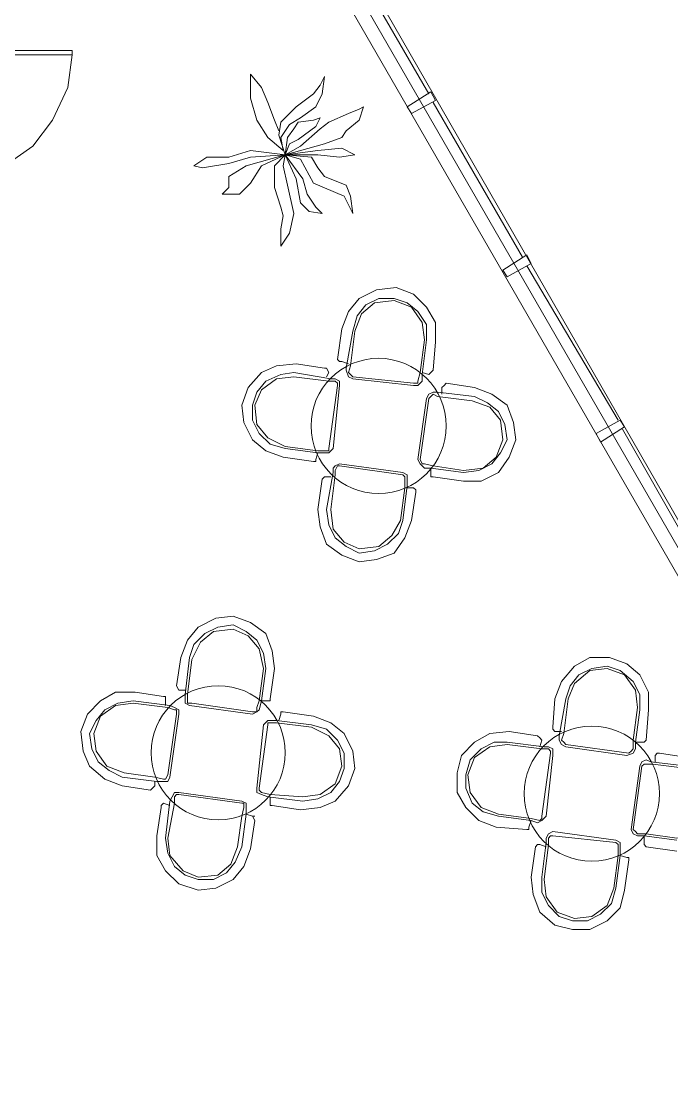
# Model space of a CAD drawing. Header units: millimetres. Extents: x -4011 to 126995, y -1911 to 106700.
# Drawn here: x 81645 to 86297, y 57117 to 64624 of the extents above; entities that cross this region are included whole.
import ezdxf

# ---------------------------------------------------------------- set-up
doc = ezdxf.new("R2010")
doc.units = ezdxf.units.MM
doc.layers.add('PDF_형상', color=7, linetype='Continuous')

msp = doc.modelspace()

# ---------------------------------------------------------------- linework, layer by layer
at = {"layer": 'PDF_형상', "lineweight": 5}
for points in [[(79321.2, 38968.9), (79321.2, 42668.4), (82958.5, 42668.4), (82958.5, 38968.9), (95937.8, 46538.9), (94569.9, 47005.2), (94399, 46911.9), (83797.9, 65269.4), (80953.4, 65269.4), (80953.4, 64974.1), (74098.4, 64974.1), (74098.4, 87730.6)], [(80953.4, 87730.6), (80953.4, 65269.4), (83797.9, 65269.4), (94399, 46911.9), (94569.9, 47005.2), (95937.8, 46538.9), (82958.5, 38968.9)], [(82569.9, 65378.2), (82010.4, 65378.2), (83860.1, 65378.2), (88569.9, 57186.5), (88569.9, 57093.3), (88399, 57093.3), (88383.4, 57139.9), (88554.4, 57233.2)], [(82569.9, 65176.2), (81715, 65176.2), (83735.7, 65176.2), (88399, 57093.3)], [(83922.3, 65207.2), (84559.6, 64103.6)], [(82010.4, 64383.4), (81979.3, 64150.3), (81870.5, 63917.1), (81730.6, 63730.6), (81528.5, 63590.7), (81310.9, 63497.4), (81077.7, 63466.3), (81077.7, 64383.4), (81077.7, 64414.5), (82010.4, 64414.5), (82010.4, 64383.4), (81077.7, 64383.4)], [(83533.7, 63668.4), (83564.8, 63746.1), (83626.9, 63777.2), (83751.3, 63870.5), (83782.4, 63932.6), (83735.7, 63917.1), (83626.9, 63901.6), (83595.8, 63854.9), (83549.2, 63792.7), (83533.7, 63668.4), (83487, 63808.3), (83502.6, 63901.6), (83611.4, 64010.4), (83735.7, 64103.6), (83782.4, 64165.8), (83813.5, 64228), (83797.9, 64103.6), (83751.3, 64010.4), (83642.5, 63932.6), (83564.8, 63886), (83502.6, 63792.7), (83518.1, 63699.5), (83409.3, 63792.7), (83331.6, 63917.1), (83285, 64072.5), (83285, 64243.5), (83362.7, 64150.3), (83409.3, 64041.5), (83456, 63917.1), (83487, 63839.4)], [(84590.7, 64041.5), (85228, 62937.8)], [(85259.1, 62875.6), (85911.9, 61772)], [(84513, 62114), (84559.6, 62098.4), (84575.1, 62114), (84590.7, 62129.5), (84606.2, 62331.6), (84606.2, 62471.5), (84544, 62580.3), (84450.8, 62673.6), (84326.4, 62720.2), (84186.5, 62704.7), (84062.2, 62642.5), (83984.5, 62549.2), (83937.8, 62424.9), (83906.7, 62207.3), (83922.3, 62191.7), (83937.8, 62191.7), (83984.5, 62176.2)], [(83766.8, 61538.9), (83533.7, 61569.9), (83424.9, 61601), (83347.1, 61678.8), (83300.5, 61772), (83300.5, 61880.8), (83331.6, 61974.1), (83393.8, 62051.8), (83502.6, 62098.4), (83595.8, 62114), (83860.1, 62067.4), (83891.2, 62067.4), (83922.3, 62051.8), (83922.3, 62020.7), (83875.6, 61569.9), (83844.6, 61538.9), (83813.5, 61538.9), (83766.8, 61538.9), (83751.3, 61492.2), (83751.3, 61476.7), (83735.7, 61476.7), (83518.1, 61507.8), (83393.8, 61554.4), (83300.5, 61632.1), (83238.3, 61756.5), (83222.8, 61880.8), (83269.4, 62005.2), (83362.7, 62114), (83471.5, 62160.6), (83611.4, 62176.2), (83813.5, 62145.1), (83829, 62145.1), (83844.6, 62114), (83829, 62082.9)], [(84575.1, 61430.1), (84808.3, 61399), (84917.1, 61414.5), (85010.4, 61461.1), (85072.5, 61538.9), (85119.2, 61632.1), (85103.6, 61740.9), (85057, 61834.2), (84979.3, 61896.4), (84886, 61943), (84621.8, 61974.1), (84590.7, 61974.1), (84559.6, 61958.5), (84544, 61927.5), (84481.9, 61492.2), (84497.4, 61461.1), (84528.5, 61430.1), (84575.1, 61430.1), (84575.1, 61383.4), (84575.1, 61367.9), (84590.7, 61367.9), (84808.3, 61336.8), (84932.6, 61336.8), (85057, 61399), (85134.7, 61507.8), (85181.3, 61632.1), (85165.8, 61756.5), (85119.2, 61880.8), (85010.4, 61958.5), (84886, 62005.2), (84683.9, 62036.3), (84668.4, 62020.7), (84652.8, 62005.2), (84652.8, 61958.5)], [(85943, 61709.8), (86580.3, 60590.7)], [(84404.1, 61290.2), (84450.8, 61290.2), (84466.3, 61274.6), (84466.3, 61259.1), (84435.2, 61057), (84388.6, 60932.6), (84310.9, 60823.8), (84186.5, 60777.2), (84062.2, 60761.7), (83937.8, 60808.3), (83829, 60886), (83782.4, 61010.4), (83766.8, 61134.7), (83797.9, 61352.3), (83813.5, 61367.9), (83829, 61367.9), (83860.1, 61367.9)], [(83362.7, 59766.8), (83393.8, 60000), (83378.2, 60108.8), (83331.6, 60202.1), (83253.9, 60264.2), (83160.6, 60310.9), (83051.8, 60295.3), (82958.5, 60248.7), (82880.8, 60171), (82849.7, 60077.7), (82818.6, 59813.5), (82818.6, 59782.4), (82818.6, 59751.3), (82849.7, 59735.7), (83300.5, 59673.6), (83331.6, 59689.1), (83347.1, 59704.7), (83362.7, 59766.8), (83409.3, 59766.8), (83424.9, 59766.8), (83424.9, 59782.4), (83456, 60000), (83440.4, 60124.3), (83393.8, 60248.7), (83285, 60326.4), (83160.6, 60373.1), (83036.3, 60357.5), (82911.9, 60295.3), (82834.2, 60202.1), (82787.6, 60077.7), (82756.5, 59875.6), (82772, 59844.6), (82818.6, 59844.6)], [(86036.3, 59471.5), (86067.4, 59704.7), (86067.4, 59813.5), (86020.7, 59906.7), (85927.5, 59984.5), (85834.2, 60015.5), (85725.4, 60000), (85632.1, 59953.4), (85569.9, 59875.6), (85538.9, 59782.4), (85492.2, 59518.1), (85492.2, 59487), (85507.8, 59456), (85538.9, 59440.4), (85974.1, 59378.2), (86020.7, 59393.8), (86036.3, 59424.9), (86036.3, 59471.5), (86082.9, 59471.5), (86098.4, 59471.5), (86114, 59487), (86129.5, 59704.7), (86129.5, 59829), (86067.4, 59953.4), (85974.1, 60031.1), (85849.7, 60077.7), (85709.8, 60077.7), (85601, 60015.5), (85507.8, 59906.7), (85461.1, 59782.4), (85445.6, 59580.3), (85445.6, 59564.8), (85461.1, 59549.2), (85507.8, 59549.2)], [(82601, 59191.7), (82601, 59160.6), (82585.5, 59145.1), (82569.9, 59129.5), (82367.9, 59160.6), (82243.5, 59207.3), (82134.7, 59300.5), (82088.1, 59409.3), (82072.5, 59549.2), (82119.2, 59673.6), (82212.4, 59766.8), (82321.2, 59829), (82461.1, 59829), (82663.2, 59797.9), (82678.8, 59797.9), (82678.8, 59782.4), (82678.8, 59735.7)], [(83424.9, 59082.9), (83424.9, 59036.3), (83424.9, 59020.7), (83440.4, 59020.7), (83642.5, 58989.6), (83782.4, 59005.2), (83891.2, 59051.8), (83984.5, 59160.6), (84031.1, 59285), (84015.5, 59409.3), (83953.4, 59533.7), (83860.1, 59611.4), (83735.7, 59658), (83518.1, 59689.1), (83502.6, 59689.1), (83502.6, 59673.6), (83487, 59626.9)], [(85290.2, 58911.9), (85057, 58943), (84948.2, 58974.1), (84870.5, 59036.3), (84823.8, 59145.1), (84823.8, 59238.3), (84854.9, 59347.1), (84932.6, 59424.9), (85025.9, 59471.5), (85119.2, 59471.5), (85383.4, 59440.4), (85414.5, 59440.4), (85445.6, 59424.9), (85445.6, 59378.2), (85399, 58943), (85367.9, 58911.9), (85336.8, 58896.4), (85290.2, 58911.9), (85274.6, 58865.3), (85274.6, 58849.7), (85259.1, 58849.7), (85041.4, 58865.3), (84917.1, 58911.9), (84823.8, 59005.2), (84761.7, 59114), (84761.7, 59253.9), (84792.7, 59378.2), (84886, 59471.5), (84994.8, 59533.7), (85134.7, 59549.2), (85336.8, 59518.1), (85352.3, 59502.6), (85367.9, 59487), (85352.3, 59440.4)], [(86409.3, 59362.7), (86207.3, 59393.8), (86191.7, 59393.8), (86176.2, 59378.2), (86176.2, 59331.6)], [(86409.3, 59300.5), (86145.1, 59331.6), (86114, 59347.1), (86082.9, 59331.6), (86067.4, 59300.5), (86005.2, 58849.7), (86020.7, 58818.7), (86051.8, 58803.1), (86098.4, 58803.1), (86098.4, 58756.5), (86098.4, 58740.9), (86114, 58725.4), (86331.6, 58694.3)], [(83253.9, 58958.5), (83222.8, 58725.4), (83176.2, 58616.6), (83114, 58538.9), (83020.7, 58492.2), (82911.9, 58492.2), (82818.6, 58523.3), (82740.9, 58585.5), (82694.3, 58678.8), (82678.8, 58787.6), (82709.8, 59051.8), (82725.4, 59082.9), (82740.9, 59114), (82772, 59114), (83222.8, 59051.8), (83253.9, 59036.3), (83253.9, 59005.2), (83253.9, 58958.5), (83300.5, 58943), (83316.1, 58911.9), (83285, 58709.8), (83238.3, 58585.5), (83160.6, 58492.2), (83036.3, 58430.1), (82911.9, 58414.5), (82772, 58461.1), (82678.8, 58554.4), (82616.6, 58663.2), (82616.6, 58803.1), (82647.7, 59005.2), (82647.7, 59020.7), (82663.2, 59036.3), (82709.8, 59020.7)], [(83300.5, 58943), (83316.1, 58943)], [(85927.5, 58663.2), (85896.4, 58430.1), (85865.3, 58321.2), (85787.6, 58243.5), (85694.3, 58196.9), (85585.5, 58196.9), (85492.2, 58228), (85414.5, 58305.7), (85367.9, 58399), (85367.9, 58507.8), (85399, 58756.5), (85399, 58787.6), (85414.5, 58818.7), (85445.6, 58834.2), (85896.4, 58772), (85927.5, 58756.5), (85927.5, 58709.8), (85927.5, 58663.2), (85974.1, 58647.7), (85989.6, 58647.7), (85989.6, 58632.1), (85958.6, 58414.5), (85927.5, 58290.2), (85834.2, 58196.9), (85709.8, 58134.7), (85585.5, 58134.7), (85461.1, 58165.8), (85352.3, 58259.1), (85305.7, 58383.4), (85290.2, 58507.8), (85321.2, 58725.4), (85336.8, 58740.9), (85352.3, 58740.9), (85399, 58725.4)], [(86098.4, 58803.1), (86331.6, 58772)]]:
    msp.add_lwpolyline(points, dxfattribs=at)
for points in [[(84575.1, 64119.2), (84606.2, 64057), (84435.2, 63963.7), (84404.1, 64010.4)], [(83766.8, 63699.5), (83937.8, 63715), (84031.1, 63668.4), (83922.3, 63652.8), (83766.8, 63668.4), (83533.7, 63668.4), (83813.5, 63746.1), (83937.8, 63792.7), (83968.9, 63839.4), (84062.2, 63917.1), (84093.3, 64010.4), (84062.2, 63994.8), (83984.5, 63963.7), (83844.6, 63901.6), (83782.4, 63854.9), (83642.5, 63730.6), (83533.7, 63668.4), (83642.5, 63637.3), (83735.7, 63466.3), (83953.4, 63373.1), (84015.5, 63248.7), (84000, 63373.1), (83968.9, 63450.8), (83891.2, 63481.9), (83813.5, 63513), (83766.8, 63575.1), (83720.2, 63652.8), (83533.7, 63668.4)], [(83533.7, 63668.4), (83362.7, 63590.7), (83285, 63466.3), (83207.2, 63388.6), (83082.9, 63388.6), (83129.5, 63435.2), (83129.5, 63513), (83253.9, 63590.7), (83533.7, 63668.4), (83285, 63652.8), (83129.5, 63606.2), (82943, 63575.1), (82880.8, 63590.7), (82974.1, 63652.8), (83129.5, 63652.8), (83285, 63699.5)], [(83658, 63497.4), (83533.7, 63668.4), (83456, 63590.7), (83456, 63435.2), (83502.6, 63295.3), (83518.1, 63233.2), (83502.6, 63139.9), (83502.6, 63015.5), (83564.8, 63108.8), (83595.8, 63248.7), (83549.2, 63450.8), (83518.1, 63590.7), (83533.7, 63668.4), (83611.4, 63497.4), (83642.5, 63326.4), (83704.7, 63264.2), (83797.9, 63248.7), (83751.3, 63295.3), (83689.1, 63388.6)], [(85259.1, 62953.4), (85290.2, 62891.2), (85119.2, 62797.9), (85088.1, 62844.6)], [(84450.8, 62020.7), (84481.9, 62020.7), (84513, 62051.8), (84513, 62098.4), (84544, 62347.1), (84544, 62456), (84481.9, 62549.2), (84404.1, 62611.4), (84310.9, 62642.5), (84202.1, 62642.5), (84108.8, 62595.9), (84046.6, 62518.1), (84015.5, 62409.3), (83968.9, 62145.1), (83968.9, 62129.5), (83984.5, 62082.9), (84015.5, 62067.4)], [(84450.8, 62036.3), (84481.9, 62036.3), (84481.9, 62051.8), (84497.4, 62114), (84528.5, 62347.1), (84513, 62471.5), (84435.2, 62580.3), (84310.9, 62626.9), (84171, 62611.4), (84077.7, 62533.7), (84031.1, 62409.3), (84000, 62160.6), (83984.5, 62114), (84000, 62098.4), (84015.5, 62082.9)], [(83844.6, 61569.9), (83906.7, 62020.7), (83906.7, 62036.3), (83891.2, 62051.8), (83844.6, 62051.8), (83595.8, 62082.9), (83471.5, 62067.4), (83362.7, 61989.6), (83316.1, 61880.8), (83331.6, 61740.9), (83409.3, 61647.7), (83533.7, 61585.5), (83766.8, 61554.4), (83813.5, 61554.4), (83844.6, 61554.4)], [(84497.4, 61492.2), (84513, 61461.1), (84528.5, 61461.1), (84590.7, 61445.6), (84808.3, 61414.5), (84948.2, 61430.1), (85041.4, 61507.8), (85088.1, 61632.1), (85072.5, 61772), (84994.8, 61865.3), (84870.5, 61911.9), (84621.8, 61943), (84590.7, 61958.5), (84575.1, 61943), (84559.6, 61927.5)], [(85927.5, 61772), (85958.6, 61725.4), (85787.6, 61616.6), (85756.5, 61678.8)], [(84373.1, 61399), (83922.3, 61461.1), (83891.2, 61445.6), (83875.6, 61430.1), (83875.6, 61399), (83829, 61134.7), (83844.6, 61025.9), (83891.2, 60932.6), (83968.9, 60870.5), (84062.2, 60823.8), (84171, 60839.4), (84264.2, 60886), (84342, 60963.7), (84373.1, 61057), (84404.1, 61305.7), (84404.1, 61352.3), (84404.1, 61383.4)], [(84373.1, 61383.4), (83922.3, 61445.6), (83906.7, 61445.6), (83891.2, 61414.5), (83891.2, 61383.4), (83860.1, 61134.7), (83875.6, 60994.8), (83953.4, 60901.6), (84062.2, 60854.9), (84202.1, 60870.5), (84295.3, 60948.2), (84357.5, 61057), (84388.6, 61290.2), (84388.6, 61352.3), (84388.6, 61367.9)], [(83300.5, 59689.1), (83331.6, 59689.1), (83331.6, 59720.2), (83347.1, 59766.8), (83378.2, 60000), (83347.1, 60139.9), (83269.4, 60233.2), (83160.6, 60279.8), (83020.7, 60264.2), (82927.5, 60186.5), (82865.3, 60062.2), (82834.2, 59813.5), (82834.2, 59782.4), (82834.2, 59751.3), (82865.3, 59751.3)], [(85989.6, 59393.8), (86005.2, 59409.3), (86020.7, 59424.9), (86020.7, 59487), (86051.8, 59720.2), (86036.3, 59844.6), (85958.6, 59953.4), (85834.2, 60000), (85709.8, 59984.5), (85601, 59891.2), (85554.4, 59782.4), (85523.3, 59533.7), (85507.8, 59487), (85523.3, 59471.5), (85538.9, 59456)], [(82709.8, 59222.8), (82772, 59673.6), (82772, 59704.7), (82740.9, 59720.2), (82709.8, 59735.7), (82445.6, 59766.8), (82336.8, 59751.3), (82243.5, 59704.7), (82181.3, 59626.9), (82134.7, 59533.7), (82150.3, 59424.9), (82196.9, 59331.6), (82274.6, 59269.4), (82367.9, 59222.8), (82616.6, 59191.7), (82663.2, 59191.7), (82694.3, 59191.7)], [(82694.3, 59238.3), (82756.5, 59673.6), (82756.5, 59704.7), (82740.9, 59704.7), (82694.3, 59720.2), (82445.6, 59751.3), (82321.2, 59735.7), (82212.4, 59658), (82165.8, 59533.7), (82181.3, 59409.3), (82259.1, 59300.5), (82383.4, 59253.9), (82601, 59222.8), (82663.2, 59207.3), (82678.8, 59207.3)], [(83331.6, 59145.1), (83331.6, 59114), (83362.7, 59098.4), (83409.3, 59082.9), (83658, 59051.8), (83766.8, 59067.4), (83860.1, 59114), (83922.3, 59191.7), (83953.4, 59285), (83953.4, 59393.8), (83906.7, 59487), (83829, 59564.8), (83720.2, 59595.9), (83471.5, 59626.9), (83440.4, 59626.9), (83409.3, 59626.9), (83378.2, 59595.9)], [(83347.1, 59145.1), (83347.1, 59129.5), (83362.7, 59114), (83424.9, 59098.4), (83658, 59082.9), (83782.4, 59098.4), (83891.2, 59176.2), (83937.8, 59300.5), (83922.3, 59424.9), (83844.6, 59518.1), (83720.2, 59580.3), (83471.5, 59611.4), (83440.4, 59611.4), (83409.3, 59611.4), (83409.3, 59595.9)], [(85367.9, 58943), (85430.1, 59393.8), (85430.1, 59409.3), (85414.5, 59424.9), (85367.9, 59424.9), (85119.2, 59456), (84994.8, 59440.4), (84886, 59362.7), (84839.4, 59238.3), (84854.9, 59114), (84932.6, 59005.2), (85057, 58958.5), (85290.2, 58927.5), (85352.3, 58911.9), (85367.9, 58927.5)], [(86020.7, 58849.7), (86036.3, 58834.2), (86051.8, 58818.7), (86114, 58818.7), (86331.6, 58787.6), (86471.5, 58803.1), (86564.8, 58880.8), (86626.9, 59005.2), (86595.9, 59129.5), (86518.1, 59238.3), (86409.3, 59285), (86160.6, 59316.1), (86114, 59316.1), (86098.4, 59316.1), (86082.9, 59300.5)], [(83222.8, 59036.3), (82772, 59098.4), (82756.5, 59098.4), (82740.9, 59082.9), (82740.9, 59036.3), (82694.3, 58787.6), (82709.8, 58663.2), (82803.1, 58554.4), (82911.9, 58507.8), (83051.8, 58523.3), (83145.1, 58601), (83191.7, 58725.4), (83222.8, 58943), (83238.3, 59005.2), (83238.3, 59036.3)], [(85896.4, 58756.5), (85445.6, 58803.1), (85430.1, 58803.1), (85414.5, 58787.6), (85414.5, 58740.9), (85383.4, 58492.2), (85399, 58367.9), (85476.7, 58259.1), (85601, 58212.4), (85725.4, 58228), (85834.2, 58305.7), (85880.8, 58430.1), (85911.9, 58663.2), (85911.9, 58725.4), (85911.9, 58740.9)]]:
    msp.add_lwpolyline(points, close=True, dxfattribs=at)
for centre, radius in [((84200.8, 61731.7), 483.2), ((83054.6, 59397.1), 479.1), ((85724.1, 59104.8), 483.2)]:
    msp.add_circle(centre, radius, dxfattribs=at)

doc.saveas('drawing.dxf')
